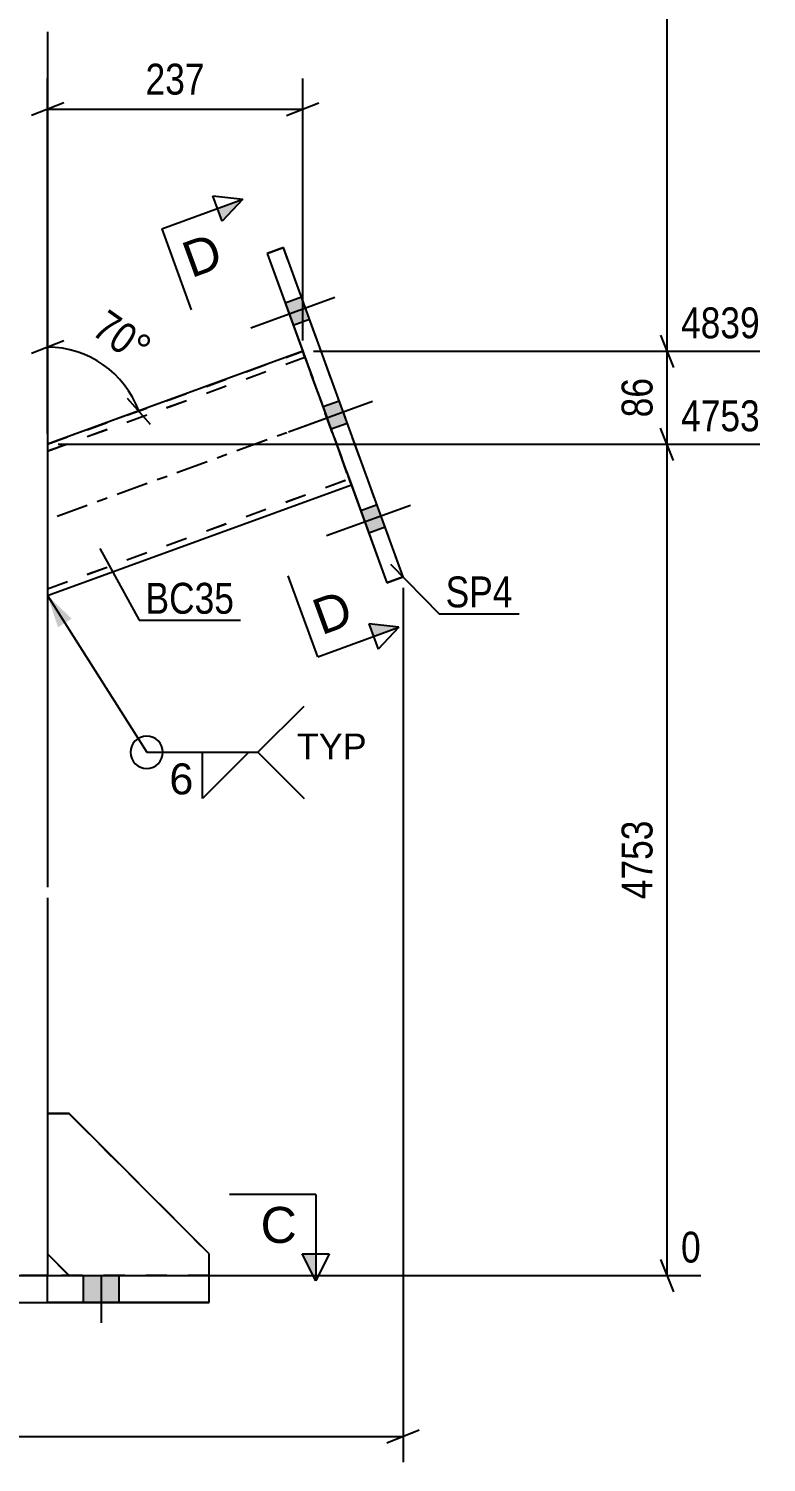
# Model space of a CAD drawing. Header units: millimetres. Extents: x 0 to 594, y 0 to 420.
# Drawn here: x 356.5 to 424.9, y 175.8 to 308.8 of the extents above; entities that cross this region are included whole.
import ezdxf

# ---------------------------------------------------------------- set-up
doc = ezdxf.new("R2010")
doc.units = ezdxf.units.MM
doc.linetypes.add('DXK_LINE_DOT2', pattern=[3.9198, 1.9599, -1.9599])
doc.linetypes.add('DXK_LINE_DOT3', pattern=[5.9187, 2.979, -0.9799, 0.9799, -0.9799])
doc.styles.add('Arial', font='arial.ttf', dxfattribs={"height": 0.2})
doc.styles.add('Arial Narrow', font='ARIALN.TTF', dxfattribs={"height": 0.2})

# ---------------------------------------------------------------- blocks, each defined once
blk = doc.blocks.new('Bolt-681868478-3636 - 3631')
at = {"linetype": 'Continuous'}
for points in [[(301.57, 190.67), (304.87, 190.67), (304.87, 193.17), (301.57, 193.17)], [(301.57, 190.66), (304.87, 190.66), (304.87, 193.16), (301.57, 193.16)], [(321.57, 190.67), (324.87, 190.67), (324.87, 193.17), (321.57, 193.17)], [(321.57, 190.66), (324.87, 190.66), (324.87, 193.16), (321.57, 193.16)], [(341.57, 190.67), (344.87, 190.67), (344.87, 193.17), (341.57, 193.17)], [(341.57, 190.66), (344.87, 190.66), (344.87, 193.16), (341.57, 193.16)], [(361.57, 190.67), (364.87, 190.67), (364.87, 193.17), (361.57, 193.17)], [(361.57, 190.66), (364.87, 190.66), (364.87, 193.16), (361.57, 193.16)]]:
    blk.add_hatch(color=1, dxfattribs=at).paths.add_polyline_path(points)
at = {"color": 1, "linetype": 'Continuous'}
for p, q in [((301.57, 190.67), (301.57, 193.17)), ((301.57, 190.66), (301.57, 193.16)), ((303.22, 188.77), (303.22, 193.17)), ((303.22, 188.76), (303.22, 193.16)), ((304.87, 190.67), (304.87, 193.17)), ((304.87, 190.66), (304.87, 193.16)), ((321.57, 190.67), (321.57, 193.17)), ((321.57, 190.66), (321.57, 193.16)), ((323.22, 188.77), (323.22, 193.17)), ((323.22, 188.76), (323.22, 193.16)), ((324.87, 190.67), (324.87, 193.17)), ((324.87, 190.66), (324.87, 193.16)), ((341.57, 190.67), (341.57, 193.17)), ((341.57, 190.66), (341.57, 193.16)), ((343.22, 188.77), (343.22, 193.17)), ((343.22, 188.76), (343.22, 193.16)), ((344.87, 190.67), (344.87, 193.17)), ((344.87, 190.66), (344.87, 193.16)), ((361.57, 190.67), (361.57, 193.17)), ((361.57, 190.66), (361.57, 193.16)), ((363.22, 188.77), (363.22, 193.17)), ((363.22, 188.76), (363.22, 193.16)), ((364.87, 190.67), (364.87, 193.17)), ((364.87, 190.66), (364.87, 193.16))]:
    blk.add_line(p, q, dxfattribs=at)
blk = doc.blocks.new('Bolt-681868478-3637 - 3631')
at = {"linetype": 'Continuous'}
for points in [[(382.53, 281.81), (381.77, 283.88), (380.27, 283.33), (381.02, 281.27)], [(382.53, 281.81), (381.77, 283.88), (380.27, 283.33), (381.02, 281.27)], [(382.53, 281.82), (381.77, 283.88), (380.27, 283.34), (381.02, 281.27)], [(386.03, 272.18), (385.28, 274.25), (383.78, 273.7), (384.53, 271.63)], [(386.03, 272.18), (385.28, 274.25), (383.78, 273.7), (384.53, 271.64)], [(389.54, 262.55), (388.79, 264.62), (387.28, 264.07), (388.03, 262)], [(389.54, 262.55), (388.79, 264.62), (387.28, 264.07), (388.03, 262)], [(389.54, 262.55), (388.79, 264.62), (387.28, 264.07), (388.03, 262.01)]]:
    blk.add_hatch(color=1, dxfattribs=at).paths.add_polyline_path(points)
at = {"color": 1, "linetype": 'Continuous'}
for p, q in [((384.87, 283.84), (377.08, 281)), ((384.87, 283.84), (377.08, 281)), ((384.87, 283.84), (377.08, 281)), ((381.77, 283.88), (380.27, 283.33)), ((381.77, 283.88), (380.27, 283.33)), ((381.77, 283.88), (380.27, 283.34)), ((382.53, 281.82), (381.02, 281.27)), ((382.53, 281.81), (381.02, 281.27)), ((382.53, 281.81), (381.02, 281.27)), ((388.38, 274.21), (380.58, 271.37)), ((388.38, 274.21), (380.58, 271.37)), ((385.28, 274.25), (383.78, 273.7)), ((385.28, 274.25), (383.78, 273.7)), ((386.03, 272.18), (384.53, 271.63)), ((386.03, 272.18), (384.53, 271.64)), ((391.89, 264.58), (384.09, 261.74)), ((391.89, 264.58), (384.09, 261.74)), ((391.89, 264.57), (384.09, 261.74)), ((388.79, 264.62), (387.28, 264.07)), ((388.79, 264.62), (387.28, 264.07)), ((388.79, 264.62), (387.28, 264.07)), ((389.54, 262.55), (388.03, 262)), ((389.54, 262.55), (388.03, 262)), ((389.54, 262.55), (388.03, 262.01))]:
    blk.add_line(p, q, dxfattribs=at)
blk = doc.blocks.new('Part-681868478-3701 - 3631')
at = {"color": 2, "linetype": 'Continuous'}
for p, q in [((381.89, 278.87), (358.22, 270.25)), ((358.22, 256.21), (386.41, 266.47)), ((358.22, 256.21), (386.41, 266.47))]:
    blk.add_line(p, q, dxfattribs=at)
at = {"color": 7, "linetype": 'DXK_LINE_DOT2'}
for p, q in [((358.22, 270.25), (381.89, 278.87)), ((358.22, 269.62), (382.1, 278.31)), ((358.22, 269.61), (382.1, 278.31)), ((381.89, 278.87), (381.89, 278.87)), ((381.89, 278.87), (381.93, 278.79)), ((381.93, 278.78), (381.89, 278.87)), ((381.93, 278.79), (382.01, 278.54)), ((382.01, 278.54), (381.93, 278.78)), ((382.01, 278.54), (382.15, 278.18)), ((382.1, 278.31), (382.01, 278.54)), ((382.1, 278.31), (386.19, 267.07)), ((382.1, 278.31), (382.1, 278.31)), ((382.1, 278.31), (382.16, 278.14)), ((382.1, 278.31), (382.12, 278.26)), ((382.12, 278.26), (382.23, 277.96)), ((382.15, 278.18), (386.16, 267.16)), ((382.16, 278.14), (386.14, 267.2)), ((386, 267.6), (382.23, 277.96)), ((358.22, 270.25), (358.22, 256.21)), ((386, 267.59), (386, 267.6)), ((386, 267.59), (386.19, 267.07)), ((358.22, 256.84), (386.2, 267.03)), ((358.22, 256.85), (386.2, 267.03)), ((386.19, 267.07), (386.14, 267.2)), ((386.16, 267.16), (386.29, 266.8)), ((386.19, 267.07), (386.2, 267.03)), ((386.2, 267.03), (386.19, 267.07)), ((386.29, 266.8), (386.19, 267.07)), ((386.2, 267.03), (386.2, 267.03)), ((386.29, 266.8), (386.38, 266.55)), ((386.38, 266.55), (386.29, 266.8)), ((386.38, 266.55), (386.41, 266.47)), ((386.41, 266.47), (386.38, 266.55)), ((386.38, 266.55), (386.38, 266.55)), ((386.41, 266.47), (386.41, 266.47))]:
    blk.add_line(p, q, dxfattribs=at)
at = {"color": 7, "linetype": 'DXK_LINE_DOT3'}
blk.add_line((384.15, 272.67), (358.22, 263.23), dxfattribs=at)
blk = doc.blocks.new('Part-681868478-3663 - 3631')
at = {"color": 2, "linetype": 'Continuous'}
for p, q in [((358.22, 308.48), (358.22, 229.17)), ((358.22, 228.17), (358.22, 208.17)), ((358.22, 195.17), (358.22, 193.17))]:
    blk.add_line(p, q, dxfattribs=at)
at = {"color": 7, "linetype": 'DXK_LINE_DOT2'}
for p, q in [((358.22, 208.17), (358.22, 195.17)), ((357.05, 193.17), (355.75, 193.17)), ((355.75, 193.16), (357.05, 193.16)), ((357.91, 193.17), (357.05, 193.17)), ((357.05, 193.16), (357.91, 193.16)), ((358.22, 193.17), (357.91, 193.17)), ((357.91, 193.16), (358.22, 193.16)), ((358.22, 193.16), (358.22, 193.17)), ((358.22, 193.16), (358.22, 193.17)), ((358.22, 193.17), (358.22, 193.17))]:
    blk.add_line(p, q, dxfattribs=at)
blk = doc.blocks.new('Part-681868478-3668 - 3631')
at = {"color": 2, "linetype": 'Continuous'}
for p, q in [((293.22, 193.17), (308.22, 193.17)), ((293.22, 190.67), (293.22, 193.17)), ((308.22, 193.17), (358.22, 193.17)), ((308.22, 190.67), (308.22, 193.17)), ((358.22, 193.17), (373.22, 193.17)), ((358.22, 190.67), (358.22, 193.17)), ((373.22, 190.67), (373.22, 193.17)), ((293.22, 190.67), (308.22, 190.67)), ((293.22, 190.67), (293.22, 190.66)), ((293.22, 190.66), (293.22, 190.67)), ((293.22, 190.66), (308.22, 190.66)), ((308.22, 190.67), (358.22, 190.67)), ((308.22, 190.66), (358.22, 190.66)), ((373.22, 190.67), (358.22, 190.67)), ((358.22, 190.66), (373.22, 190.66)), ((373.22, 190.66), (373.22, 190.67)), ((373.22, 190.66), (373.22, 190.67))]:
    blk.add_line(p, q, dxfattribs=at)
at = {"color": 7, "linetype": 'DXK_LINE_DOT2'}
for p, q in [((293.22, 193.16), (293.22, 193.17)), ((308.22, 193.16), (293.22, 193.16)), ((358.22, 193.16), (308.22, 193.16)), ((373.22, 193.16), (358.22, 193.16)), ((308.22, 190.66), (308.22, 190.67)), ((358.22, 190.67), (358.22, 190.66))]:
    blk.add_line(p, q, dxfattribs=at)
blk = doc.blocks.new('Part-681868478-3672 - 3631')
at = {"color": 7, "linetype": 'DXK_LINE_DOT2'}
for p, q in [((360.22, 208.16), (358.22, 208.16)), ((358.22, 208.16), (358.22, 195.16)), ((360.22, 208.16), (358.22, 208.16)), ((373.22, 195.16), (360.22, 208.16)), ((360.22, 208.16), (360.22, 208.16)), ((360.22, 208.16), (373.22, 195.16)), ((360.22, 193.16), (358.22, 195.16)), ((373.22, 193.16), (373.22, 195.16)), ((360.22, 193.16), (360.21, 193.17)), ((360.22, 193.16), (373.22, 193.16)), ((360.22, 193.16), (360.22, 193.16)), ((360.22, 193.16), (373.22, 193.16))]:
    blk.add_line(p, q, dxfattribs=at)
at = {"color": 2, "linetype": 'Continuous'}
blk.add_line((360.21, 193.17), (358.22, 195.16), dxfattribs=at)
blk = doc.blocks.new('Part-681868478-3691 - 3631')
at = {"color": 2, "linetype": 'Continuous'}
for p, q in [((380.1, 288.49), (378.59, 287.94)), ((378.59, 287.94), (389.71, 257.4)), ((378.59, 287.94), (378.59, 287.94)), ((378.59, 287.94), (378.6, 287.94)), ((378.59, 287.94), (381.89, 278.87)), ((391.21, 257.95), (380.1, 288.49)), ((386.41, 266.47), (389.71, 257.4)), ((389.71, 257.4), (391.21, 257.95)), ((391.21, 257.94), (389.71, 257.4)), ((391.21, 257.95), (391.21, 257.94)), ((391.21, 257.94), (391.21, 257.95)), ((389.71, 257.4), (389.71, 257.4))]:
    blk.add_line(p, q, dxfattribs=at)
at = {"color": 7, "linetype": 'DXK_LINE_DOT2'}
for p, q in [((378.6, 287.94), (380.1, 288.48)), ((380.1, 288.49), (380.1, 288.48)), ((391.21, 257.95), (380.1, 288.48)), ((381.89, 278.87), (386.41, 266.47))]:
    blk.add_line(p, q, dxfattribs=at)
blk = doc.blocks.new('Part-681868478-3749 - 3631')
at = {"color": 2, "linetype": 'Continuous'}
for p, q in [((360.22, 208.17), (358.22, 208.17)), ((358.22, 208.17), (358.22, 195.17)), ((373.22, 195.17), (360.22, 208.17)), ((360.22, 208.17), (360.22, 208.17)), ((360.22, 193.17), (358.22, 195.17)), ((373.22, 193.17), (373.22, 195.17))]:
    blk.add_line(p, q, dxfattribs=at)
at = {"color": 7, "linetype": 'DXK_LINE_DOT2'}
for p, q in [((360.22, 208.17), (358.22, 208.17)), ((360.22, 208.17), (373.22, 195.17)), ((360.22, 193.17), (358.22, 195.17)), ((360.22, 193.17), (360.22, 193.17)), ((360.22, 193.17), (373.22, 193.17)), ((360.22, 193.17), (360.22, 193.17)), ((373.22, 193.17), (360.22, 193.17)), ((373.22, 193.17), (373.22, 193.17)), ((373.22, 193.17), (373.22, 193.17))]:
    blk.add_line(p, q, dxfattribs=at)
blk = doc.blocks.new('StraightDimension-681868478-17676 - 3631')
at = {"color": 7, "linetype": 'Continuous'}
for p, q in [((415.09, 280.37), (416.29, 277.37)), ((382.89, 278.87), (424.3, 278.87)), ((415.69, 270.25), (415.69, 278.87)), ((416.29, 268.75), (415.09, 271.75)), ((359.22, 270.25), (424.3, 270.25))]:
    blk.add_line(p, q, dxfattribs=at)
at = {"color": 0, "linetype": 'Continuous'}
blk.add_wipeout([(424.9, 279.47), (424.9, 283.67), (416.39, 283.67), (416.39, 279.47)], dxfattribs=at)
at = {"color": 0}
blk.add_wipeout([(414.94, 276.99), (410.74, 276.99), (410.74, 272.14), (414.94, 272.14)], dxfattribs=at)
at = {"color": 3, "linetype": 'Continuous', "style": 'Arial Narrow'}
blk.add_text('4839', height=2.863, dxfattribs=at).set_placement((416.99, 280.07))
at = {"color": 3, "style": 'Arial Narrow'}
blk.add_text('86', height=2.863, rotation=90.0002, dxfattribs=at).set_placement((414.34, 272.74))
blk = doc.blocks.new('StraightDimension-681868478-8270 - 3631')
at = {"color": 7, "linetype": 'Continuous'}
for p, q in [((275.22, 256.94), (275.22, 175.84)), ((391.21, 256.94), (391.21, 175.84)), ((276.72, 178.84), (273.72, 177.64)), ((275.22, 178.24), (391.21, 178.24)), ((389.71, 177.64), (392.71, 178.84))]:
    blk.add_line(p, q, dxfattribs=at)
at = {"color": 0}
blk.add_wipeout([(337.48, 178.99), (337.48, 183.19), (328.96, 183.19), (328.96, 178.99)], dxfattribs=at)
at = {"color": 3, "style": 'Arial Narrow'}
blk.add_text('1160', height=2.863, dxfattribs=at).set_placement((329.56, 179.59))
blk = doc.blocks.new('StraightDimension-681868478-8300 - 3631')
at = {"color": 7, "linetype": 'Continuous'}
for p, q in [((358.22, 271.25), (358.22, 304.17)), ((381.89, 279.87), (381.89, 304.17)), ((359.72, 301.92), (356.72, 300.72)), ((380.39, 300.72), (383.39, 301.92)), ((358.22, 301.32), (381.89, 301.32))]:
    blk.add_line(p, q, dxfattribs=at)
at = {"color": 0}
blk.add_wipeout([(373.4, 302.07), (373.4, 306.27), (366.71, 306.27), (366.71, 302.07)], dxfattribs=at)
at = {"color": 3, "style": 'Arial Narrow'}
blk.add_text('237', height=2.863, dxfattribs=at).set_placement((367.31, 302.67))
blk = doc.blocks.new('AngleDimension-681868478-8564 - 3631')
at = {"color": 7, "linetype": 'Continuous'}
for p, q in [((359.72, 279.85), (356.72, 278.65)), ((358.22, 271.25), (358.22, 279.25)), ((358.22, 279.25), (358.22, 270.25)), ((365.6, 274.53), (367.75, 272.12)), ((366.68, 273.33), (358.22, 270.25))]:
    blk.add_line(p, q, dxfattribs=at)
blk.add_arc((358.22, 270.25), 9, 20, 90, dxfattribs=at)
at = {"color": 0}
blk.add_wipeout([(366.65, 276.65), (369.06, 280.09), (363.76, 283.8), (361.36, 280.36)], dxfattribs=at)
at = {"color": 3, "style": 'Arial Narrow'}
blk.add_text('70°', height=2.863, rotation=-35.002, dxfattribs=at).set_placement((362.19, 280.51))
blk = doc.blocks.new('StraightDimension-681868478-17675 - 3631')
at = {"color": 7, "linetype": 'Continuous'}
for p, q in [((416.29, 363.21), (415.09, 366.21)), ((359.22, 364.71), (424.3, 364.71)), ((415.69, 278.87), (415.69, 364.71)), ((415.09, 280.37), (416.29, 277.37)), ((382.89, 278.87), (424.3, 278.87))]:
    blk.add_line(p, q, dxfattribs=at)
at = {"color": 0}
blk.add_wipeout([(414.94, 326.05), (410.74, 326.05), (410.74, 317.53), (414.94, 317.53)], dxfattribs=at)
at = {"color": 3, "style": 'Arial Narrow'}
blk.add_text('3245', height=2.863, rotation=90.0002, dxfattribs=at).set_placement((414.34, 318.13))
at = {"color": 0, "linetype": 'Continuous'}
blk.add_wipeout([(424.9, 365.31), (424.9, 369.51), (416.39, 369.51), (416.39, 365.31)], dxfattribs=at)
at = {"color": 3, "linetype": 'Continuous', "style": 'Arial Narrow'}
blk.add_text('8084', height=2.863, dxfattribs=at).set_placement((416.99, 365.91))
blk = doc.blocks.new('StraightDimension-681868478-17677 - 3631')
at = {"color": 7, "linetype": 'Continuous'}
for p, q in [((416.29, 268.75), (415.09, 271.75)), ((359.22, 270.25), (424.3, 270.25)), ((415.69, 193.16), (415.69, 270.25)), ((415.09, 194.66), (416.29, 191.66)), ((359.22, 193.16), (418.82, 193.16))]:
    blk.add_line(p, q, dxfattribs=at)
at = {"color": 0}
blk.add_wipeout([(414.94, 235.96), (410.74, 235.96), (410.74, 227.45), (414.94, 227.45)], dxfattribs=at)
at = {"color": 3, "style": 'Arial Narrow'}
blk.add_text('4753', height=2.863, rotation=90.0002, dxfattribs=at).set_placement((414.34, 228.05))
at = {"color": 0, "linetype": 'Continuous'}
for points in [[(424.9, 270.85), (424.9, 275.05), (416.39, 275.05), (416.39, 270.85)], [(419.42, 193.76), (419.42, 197.96), (416.39, 197.96), (416.39, 193.76)]]:
    blk.add_wipeout(points, dxfattribs=at)
at = {"color": 3, "linetype": 'Continuous', "style": 'Arial Narrow'}
for s, height, p in [('4753', 2.863, (416.99, 271.45)), ('0', 2.86, (416.99, 194.36))]:
    blk.add_text(s, height=height, dxfattribs=at).set_placement(p)
blk = doc.blocks.new('Mark-681868478-3697 - 3631')
at = {"color": 0}
blk.add_wipeout([(375.53, 254.53), (375.53, 257.53), (367.31, 257.53), (367.31, 254.53)], dxfattribs=at)
blk.add_wipeout([(375.53, 254.53), (375.53, 257.53), (367.31, 257.53), (367.31, 254.53)], dxfattribs=at)
at = {"color": 30, "linetype": 'Continuous'}
for p, q in [((363.08, 260.57), (366.71, 253.93)), ((366.71, 253.93), (376.13, 253.93))]:
    blk.add_line(p, q, dxfattribs=at)
at = {"color": 3, "style": 'Arial Narrow'}
blk.add_text('BC35', height=2.863, dxfattribs=at).set_placement((367.31, 254.53))
blk = doc.blocks.new('Mark-681868478-3687 - 3631')
at = {"color": 0}
blk.add_wipeout([(401.36, 255.12), (401.36, 258.12), (395.15, 258.12), (395.15, 255.12)], dxfattribs=at)
blk.add_wipeout([(401.36, 255.12), (401.36, 258.12), (395.15, 258.12), (395.15, 255.12)], dxfattribs=at)
at = {"color": 30, "linetype": 'Continuous'}
for p, q in [((390.04, 259.14), (394.55, 254.52)), ((394.55, 254.52), (401.96, 254.52))]:
    blk.add_line(p, q, dxfattribs=at)
at = {"color": 3, "style": 'Arial Narrow'}
blk.add_text('SP4', height=2.863, dxfattribs=at).set_placement((395.15, 255.12))
blk = doc.blocks.new('SectionMark-681868478-9353 - 3631')
at = {"linetype": 'Continuous'}
for points in [[(374.41, 290.93), (373.98, 292.1), (376.33, 292.96)], [(388.45, 252.41), (388.03, 253.59), (390.8, 253.27)]]:
    blk.add_hatch(color=6, dxfattribs=at).paths.add_polyline_path(points)
at = {"color": 6, "linetype": 'Continuous'}
for p, q in [((374.41, 290.93), (373.55, 293.27)), ((373.55, 293.27), (376.33, 292.96)), ((376.33, 292.96), (374.41, 290.93)), ((390.8, 253.27), (388.03, 253.59)), ((388.03, 253.59), (388.88, 251.24)), ((390.8, 253.27), (388.88, 251.24))]:
    blk.add_line(p, q, dxfattribs=at)
at = {"color": 0, "linetype": 'Continuous'}
for points in [[(374.71, 286.78), (373.51, 290.07), (370.35, 288.91), (371.55, 285.63)], [(386.79, 253.67), (385.59, 256.96), (382.43, 255.8), (383.63, 252.51)]]:
    blk.add_wipeout(points, dxfattribs=at)
at = {"color": 6, "linetype": 'Continuous'}
for p, q in [((368.81, 290.21), (376.33, 292.96)), ((368.81, 290.21), (371.55, 282.7)), ((383.29, 250.53), (380.55, 258.04)), ((383.29, 250.53), (390.8, 253.27))]:
    blk.add_line(p, q, dxfattribs=at)
at = {"color": 3, "linetype": 'Continuous', "style": 'Arial'}
for p in [(371.55, 285.63), (383.63, 252.51)]:
    blk.add_text('D', height=3.34, rotation=20.0421, dxfattribs=at).set_placement(p)
blk = doc.blocks.new('SectionMark-681868478-9138 - 3631')
at = {"linetype": 'Continuous'}
for points in [[(283.65, 195.18), (284.9, 195.18), (283.65, 192.68)], [(381.85, 195.18), (383.1, 195.18), (383.1, 192.68)]]:
    blk.add_hatch(color=6, dxfattribs=at).paths.add_polyline_path(points)
at = {"color": 6, "linetype": 'Continuous'}
for p, q in [((283.65, 200.68), (291.65, 200.68)), ((283.65, 200.68), (283.65, 192.68)), ((383.1, 200.68), (375.1, 200.68)), ((383.1, 200.68), (383.1, 192.68)), ((283.65, 192.68), (282.4, 195.18)), ((284.9, 195.18), (282.4, 195.18)), ((283.65, 192.68), (284.9, 195.18)), ((381.85, 195.18), (384.35, 195.18)), ((383.1, 192.68), (381.85, 195.18)), ((384.35, 195.18), (383.1, 192.68))]:
    blk.add_line(p, q, dxfattribs=at)
at = {"color": 0, "linetype": 'Continuous'}
for points in [[(288.77, 196.18), (288.77, 199.68), (285.4, 199.68), (285.4, 196.18)], [(381.35, 196.18), (381.35, 199.68), (377.98, 199.68), (377.98, 196.18)]]:
    blk.add_wipeout(points, dxfattribs=at)
at = {"color": 3, "linetype": 'Continuous', "style": 'Arial'}
for p in [(285.4, 196.18), (377.98, 196.18)]:
    blk.add_text('C', height=3.34, dxfattribs=at).set_placement(p)
blk = doc.blocks.new('WeldMark-681868478-14821 - 3631')
at = {"linetype": 'Continuous'}
blk.add_hatch(color=30, dxfattribs=at).paths.add_polyline_path([(359.19, 253.27), (358.22, 256.21), (360.46, 254.07)])
at = {"color": 30, "linetype": 'Continuous'}
for p, q in [((358.22, 256.21), (367.42, 241.68)), ((367.42, 241.68), (377.74, 241.68))]:
    blk.add_line(p, q, dxfattribs=at)
at = {"color": 3, "linetype": 'Continuous'}
for p, q in [((377.74, 241.68), (382.03, 245.97)), ((372.6, 241.68), (376.88, 241.68)), ((377.74, 241.68), (382.03, 237.4))]:
    blk.add_line(p, q, dxfattribs=at)
blk.add_arc((367.42, 241.68), 1.5, 90, 270, dxfattribs=at)
at = {"color": 0}
blk.add_wipeout([(371.94, 237.58), (371.94, 240.98), (369.32, 240.98), (369.32, 237.58)], dxfattribs=at)
at = {"color": 3, "linetype": 'Continuous'}
for p, q in [((376.88, 241.68), (372.6, 237.4)), ((372.6, 237.4), (372.6, 241.68))]:
    blk.add_line(p, q, dxfattribs=at)
blk.add_arc((367.42, 241.68), 1.5, 270, 90, dxfattribs=at)
at = {"color": 3, "style": 'Arial'}
blk.add_text('6', height=2.87, dxfattribs=at).set_placement((369.52, 237.78))
at = {"color": 0, "linetype": 'Continuous'}
blk.add_wipeout([(387.82, 241.03), (387.82, 243.53), (381.34, 243.53), (381.34, 241.03)], dxfattribs=at)
blk.add_wipeout([(387.82, 241.03), (387.82, 243.53), (381.34, 243.53), (381.34, 241.03)], dxfattribs=at)
at = {"color": 3, "linetype": 'Continuous', "style": 'Arial'}
blk.add_text('TYP', height=2.388, dxfattribs=at).set_placement((381.34, 241.03))

msp = doc.modelspace()

# ---------------------------------------------------------------- block references
for name in ['Part-681868478-3663 - 3631', 'Part-681868478-3691 - 3631', 'Bolt-681868478-3637 - 3631', 'Part-681868478-3701 - 3631', 'Part-681868478-3749 - 3631', 'Part-681868478-3672 - 3631', 'Part-681868478-3668 - 3631', 'Bolt-681868478-3636 - 3631']:
    msp.add_blockref(name, (0, 0))

# ---------------------------------------------------------------- next in the draw order: block references
for name in ['StraightDimension-681868478-17676 - 3631', 'StraightDimension-681868478-8270 - 3631']:
    msp.add_blockref(name, (0, 0))

# ---------------------------------------------------------------- next in the draw order: block references
msp.add_blockref('StraightDimension-681868478-8300 - 3631', (0, 0))

# ---------------------------------------------------------------- next in the draw order: block references
msp.add_blockref('AngleDimension-681868478-8564 - 3631', (0, 0))

# ---------------------------------------------------------------- next in the draw order: block references
for name in ['StraightDimension-681868478-17675 - 3631', 'StraightDimension-681868478-17677 - 3631']:
    msp.add_blockref(name, (0, 0))

# ---------------------------------------------------------------- next in the draw order: block references
for name in ['Mark-681868478-3697 - 3631', 'Mark-681868478-3687 - 3631', 'SectionMark-681868478-9138 - 3631']:
    msp.add_blockref(name, (0, 0))

# ---------------------------------------------------------------- next in the draw order: block references
msp.add_blockref('SectionMark-681868478-9353 - 3631', (0, 0))

# ---------------------------------------------------------------- next in the draw order: block references
msp.add_blockref('WeldMark-681868478-14821 - 3631', (0, 0))

doc.saveas('drawing.dxf')
